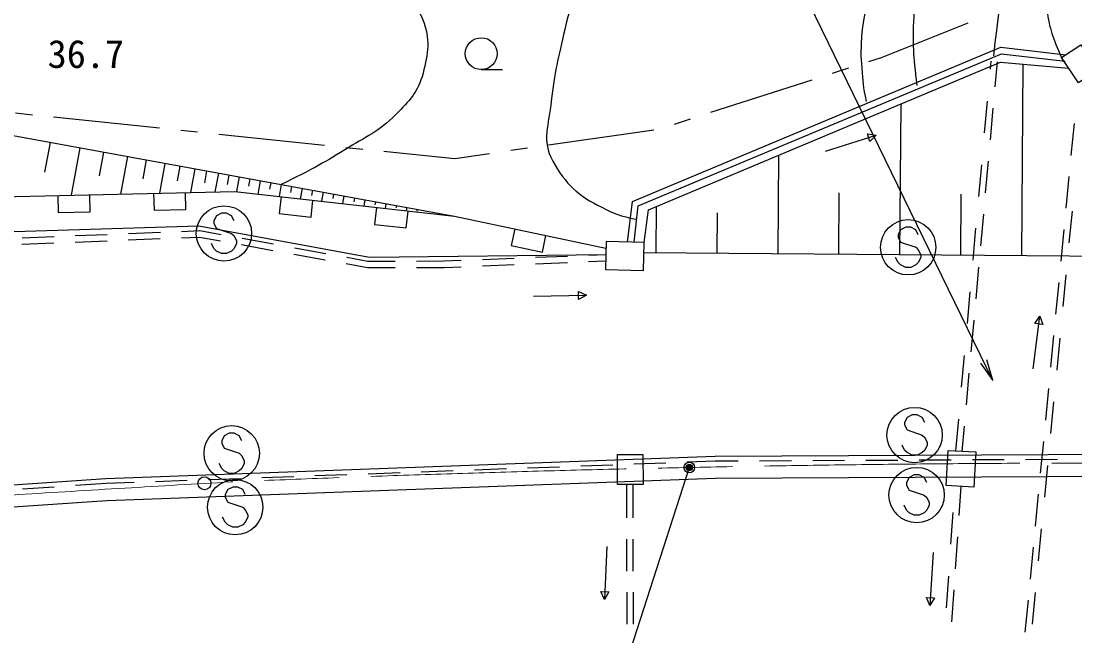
# Model space of a CAD drawing. Units: millimetres, scale not verified. Extents: x 40000 to 680000, y 20000 to 380000.
# Drawn here: x 297659 to 347171, y 288543 to 317431 of the extents above; entities that cross this region are included whole.
import ezdxf
from ezdxf.enums import TextEntityAlignment as Align

# ---------------------------------------------------------------- set-up
doc = ezdxf.new("R2010")
doc.units = ezdxf.units.MM
doc.header["$LTSCALE"] = 1000
doc.header["$PDMODE"] = 32
doc.header["$PDSIZE"] = 500
doc.linetypes.add('CHAIN', pattern=[18.5, 12, -1.5, 3.5, -1.5])
for name, color, linetype, lineweight in [('M-BGD', 7, 'Continuous', 25), ('M-BMK', 2, 'CHAIN', 13), ('M-BMK-ROW', 30, 'Continuous', 25), ('M-STR-STR1', 1, 'Continuous', 25), ('M-STR-STRC', 7, 'Continuous', 25)]:
    doc.layers.add(name, color=color, linetype=linetype, lineweight=lineweight)
doc.styles.add('ＭＳ ゴシック', font='')
doc.styles.get('ＭＳ ゴシック').set_extended_font_data('MS Gothic')

# ---------------------------------------------------------------- blocks, each defined once
blk = doc.blocks.new('open_arrow')
at = {"color": 0, "linetype": 'Continuous', "lineweight": -2}
blk.add_lwpolyline([(7.5, 1.25), (0, 0), (7.5, -1.25)], dxfattribs=at)

msp = doc.modelspace()

# ---------------------------------------------------------------- linework, layer by layer
at = {"layer": 'M-BGD'}
for p, q in [((343425, 314334), (343533, 315520)), ((344670, 306418), (344741, 315410)), ((319279, 315149), (320279, 315149)), ((338947, 306462), (339002, 313545)), ((343200, 311844), (343335, 313338)), ((347002, 311123), (347147, 312616)), ((335457, 311312), (337839, 312071)), ((337425, 312136), (337839, 312071)), ((337538, 311778), (337425, 312136)), ((337839, 312071), (337538, 311778)), ((299021, 311733), (298765, 310329)), ((300426, 311477), (300019, 309250)), ((301539, 311273), (301335, 310160)), ((302652, 311070), (302330, 309304)), ((333223, 306507), (333259, 311133)), ((303535, 310908), (303374, 310025)), ((304418, 310747), (304162, 309347)), ((305118, 310619), (304990, 309919)), ((305818, 310491), (305615, 309381)), ((342975, 309354), (343110, 310848)), ((306373, 310389), (306272, 309834)), ((306928, 310288), (306767, 309408)), ((307420, 310198), (307340, 309758)), ((307912, 310108), (307786, 309419)), ((308404, 310018), (308341, 309674)), ((346762, 308634), (346906, 310127)), ((308896, 309928), (308782, 309306)), ((309387, 309838), (309331, 309527)), ((309879, 309749), (309778, 309194)), ((310371, 309659), (310320, 309381)), ((310863, 309569), (310774, 309081)), ((311355, 309479), (311310, 309235)), ((299388, 309235), (299406, 308435)), ((300906, 308470), (300887, 309270)), ((303886, 309340), (303905, 308541)), ((305405, 308576), (305386, 309375)), ((309880, 309182), (309790, 308387)), ((311281, 308218), (311371, 309013)), ((311847, 309389), (311770, 308968)), ((312339, 309299), (312300, 309089)), ((312830, 309209), (312766, 308855)), ((313322, 309119), (313290, 308942)), ((313814, 309029), (313762, 308742)), ((336074, 306485), (336097, 309357)), ((341808, 306440), (341831, 309302)), ((299406, 308435), (300906, 308470)), ((303905, 308541), (305405, 308576)), ((314352, 308676), (314262, 307881)), ((314306, 308939), (314280, 308796)), ((314798, 308849), (314758, 308630)), ((315290, 308760), (315270, 308650)), ((315752, 307712), (315842, 308507)), ((315781, 308670), (315754, 308517)), ((316273, 308580), (316259, 308503)), ((326932, 307024), (327134, 308560)), ((327499, 306551), (327516, 308720)), ((309790, 308387), (311281, 308218)), ((330361, 306529), (330375, 308418)), ((342749, 306864), (342884, 308358)), ((302703, 307451), (304202, 307512)), ((305201, 307552), (306063, 307587)), ((306063, 307587), (307057, 307406)), ((314262, 307881), (315752, 307712)), ((320849, 307662), (320683, 306879)), ((346522, 306146), (346666, 307639)), ((297701, 306949), (299200, 307009)), ((297707, 307249), (299206, 307310)), ((300199, 307050), (301698, 307110)), ((300205, 307350), (301704, 307411)), ((302697, 307151), (304196, 307211)), ((305195, 307252), (306042, 307286)), ((306042, 307286), (307033, 307106)), ((308041, 307228), (309517, 306960)), ((322151, 306569), (322316, 307351)), ((308017, 306927), (309493, 306659)), ((310477, 306480), (311953, 306212)), ((310501, 306781), (311977, 306513)), ((320683, 306879), (322151, 306569)), ((312937, 306034), (313928, 305854)), ((312961, 306334), (313954, 306154)), ((313954, 306154), (315241, 306156)), ((316241, 306157), (317527, 306159)), ((317527, 306159), (318331, 306192)), ((319330, 305932), (320828, 305992)), ((319331, 306232), (320829, 306293)), ((321828, 306033), (323326, 306093)), ((321829, 306333), (323327, 306393)), ((324325, 306133), (325122, 306166)), ((324326, 306434), (325130, 306466)), ((313928, 305854), (315231, 305856)), ((316231, 305857), (317534, 305859)), ((317534, 305859), (318330, 305891)), ((342524, 304374), (342659, 305868)), ((346281, 303657), (346426, 305150)), ((321727, 304503), (324227, 304550)), ((323848, 304730), (324227, 304550)), ((323855, 304355), (323848, 304730)), ((324227, 304550), (323855, 304355)), ((345204, 301095), (345528, 303574)), ((345294, 303226), (345528, 303574)), ((345528, 303574), (345666, 303178)), ((342298, 301885), (342434, 303378)), ((345666, 303178), (345294, 303226)), ((346041, 301169), (346185, 302662)), ((342073, 299395), (342208, 300889)), ((345801, 298680), (345945, 300173)), ((341875, 297212), (341983, 298399)), ((345560, 296192), (345704, 297685)), ((341566, 297240), (341577, 297240)), ((323957, 296532), (325456, 296587)), ((326455, 296623), (327954, 296678)), ((328953, 296715), (330274, 296763)), ((330274, 296763), (331353, 296769)), ((332353, 296774), (333853, 296781)), ((334853, 296787), (336353, 296794)), ((337353, 296799), (338853, 296807)), ((339853, 296812), (341353, 296820)), ((342353, 296825), (343853, 296833)), ((344853, 296838), (346353, 296846)), ((311465, 296075), (312964, 296130)), ((313963, 296166), (315462, 296221)), ((316462, 296258), (317961, 296312)), ((318960, 296349), (320459, 296404)), ((321458, 296440), (322957, 296495)), ((300216, 295619), (301650, 295716)), ((301650, 295716), (302971, 295764)), ((303970, 295801), (305469, 295855)), ((306468, 295892), (307967, 295947)), ((308967, 295983), (310466, 296038)), ((326119, 294093), (326115, 295659)), ((326419, 294093), (326415, 295660)), ((297722, 295450), (299219, 295551)), ((341738, 294194), (341833, 295560)), ((345320, 293704), (345464, 295197)), ((341566, 291700), (341669, 293196)), ((325172, 292748), (325070, 290250)), ((326124, 291593), (326121, 293093)), ((326424, 291593), (326421, 293093)), ((345080, 291215), (345224, 292708)), ((340504, 292465), (340358, 289969)), ((341394, 289206), (341497, 290702)), ((325070, 290250), (324898, 290632)), ((324898, 290632), (325273, 290617)), ((325273, 290617), (325070, 290250)), ((326130, 289093), (326127, 290593)), ((326430, 289093), (326427, 290593)), ((340358, 289969), (340193, 290355)), ((340193, 290355), (340567, 290333)), ((340567, 290333), (340358, 289969)), ((344839, 288727), (344983, 290220))]:
    msp.add_line(p, q, dxfattribs=at)
for points in [[(326156, 307045), (326381, 308958), (343684, 316200), (346746, 315851)], [(326457, 307037), (326658, 308749), (343728, 315893), (346712, 315553)], [(327134, 308560), (343673, 315508), (346877, 315214)], [(274000, 308084), (278914, 311243), (292216, 312977), (318027, 308259)], [(292732, 307405), (292579, 309076), (307696, 309429), (318027, 308259), (325138, 306754)], [(269761, 304832), (275280, 306505), (284216, 307060), (290322, 307286), (292732, 307405), (306017, 307814), (314031, 306331), (325130, 306466)], [(326919, 306556), (380912, 306135), (414900, 304621), (456951, 301157), (482548, 297959), (525819, 291311), (551555, 286390), (567031, 282721)], [(68432, 272115), (85418, 273756), (116532, 277206), (148011, 281200), (167746, 283712), (201951, 287632), (247556, 292004), (267838, 293645), (301638, 295934), (330270, 296982), (358434, 297127), (383903, 296568), (409756, 295329), (429811, 293901), (466447, 290253), (510076, 284053), (539963, 278668), (564963, 273446)], [(564734, 272421), (564731, 272422), (539763, 277638), (509909, 283016), (466321, 289210), (429722, 292855), (409694, 294281), (383866, 295518), (358425, 296077), (330292, 295932), (301693, 294885), (267916, 292598), (247649, 290958), (202061, 286587), (167872, 282670), (148143, 280159), (116656, 276164), (85526, 272711), (68531, 271070)]]:
    msp.add_lwpolyline(points, dxfattribs=at)
for points in [[(347446, 316318), (348235, 315137), (347332, 314533), (346542, 315715)], [(325147, 307073), (325111, 305758), (326896, 305709), (326932, 307024)], [(341210, 297260), (342512, 297186), (342418, 295530), (341115, 295604)], [(325678, 297063), (326878, 297065), (326880, 295660), (325679, 295659)]]:
    msp.add_lwpolyline(points, close=True, dxfattribs=at)
msp.add_circle((319279, 315899), 750, dxfattribs=at)
for points, knots in [([(348916, 316985), (348447, 317457), (348238, 317726), (348003, 318308), (347677, 319114), (348021, 319666), (347966, 320534), (347878, 321906), (347851, 322690), (347526, 324025), (347163, 325515), (346767, 326300), (346110, 327686), (345568, 328829), (345261, 329480), (344535, 330517), (343747, 331644), (343171, 332173), (342258, 333202), (341318, 334261), (340825, 334893), (339781, 335851), (338573, 336960), (337858, 337562), (336457, 338414), (334829, 339404), (333771, 339722), (331946, 340271), (329120, 341122), (327439, 341216), (324545, 341794), (322454, 342211), (321284, 342455), (319183, 342823), (318612, 342923), (318288, 342963), (317713, 343036), (317467, 343068), (317330, 343127), (317083, 343107), (313802, 342843), (311909, 342730), (308767, 341747), (307457, 341338), (306726, 341093), (305449, 340590), (295908, 336837), (290456, 334928), (281266, 330383), (272786, 326189), (268040, 323717), (260224, 318387), (258986, 317542), (258538, 317274), (257078, 316190)], [0, 0, 0, 0, 1, 1, 1, 2, 2, 2, 3, 3, 3, 4, 4, 4, 5, 5, 5, 6, 6, 6, 7, 7, 7, 8, 8, 8, 9, 9, 9, 10, 10, 10, 11, 11, 11, 12, 12, 12, 13, 13, 13, 14, 14, 14, 15, 15, 15, 16, 16, 16, 17, 17, 17, 18, 18, 18, 18]), ([(258298, 315118), (264851, 319891), (266974, 321737), (273291, 324568), (277231, 326334), (279698, 326679), (283668, 328375), (293732, 332673), (298991, 335969), (309199, 339913), (310718, 340500), (311642, 340664), (313259, 340859), (317542, 341375), (320033, 340974), (324287, 340256), (329535, 339370), (332851, 339279), (337382, 336486), (339068, 335447), (339730, 334467), (341072, 333010), (341604, 332433), (341871, 332080), (342329, 331442), (343413, 329933), (344011, 329044), (344700, 327318), (345189, 326090), (344969, 325272), (345199, 323971), (345457, 322518), (345794, 321732), (345920, 320262), (345997, 319360), (345730, 318842), (345852, 317944), (345974, 317041), (346136, 316665), (346542, 315715)], [0, 0, 0, 0, 1, 1, 1, 2, 2, 2, 3, 3, 3, 4, 4, 4, 5, 5, 5, 6, 6, 6, 7, 7, 7, 8, 8, 8, 9, 9, 9, 10, 10, 10, 11, 11, 11, 12, 12, 12, 13, 13, 13, 13]), ([(259952, 313698), (262553, 315953), (263285, 316617), (265570, 318295), (267410, 319646), (268421, 320448), (270404, 321577), (273178, 323158), (274904, 323737), (277910, 324814), (280049, 325579), (281345, 325684), (283553, 326219), (286977, 327050), (288976, 327217), (292331, 328292), (297418, 329923), (300043, 331457), (304921, 333635), (309123, 335512), (311143, 337414), (315565, 338687), (317161, 339146), (318146, 338947), (319806, 338974), (323223, 339032), (325137, 338695), (328525, 338248), (330942, 337929), (332411, 337946), (334625, 336924), (337532, 335583), (338387, 333587), (340341, 331052), (341441, 329624), (342020, 328756), (342701, 327087), (343257, 325725), (343329, 324872), (343564, 323419), (344039, 320477), (343725, 319213), (343343, 315792)], [0, 0, 0, 0, 1, 1, 1, 2, 2, 2, 3, 3, 3, 4, 4, 4, 5, 5, 5, 6, 6, 6, 7, 7, 7, 8, 8, 8, 9, 9, 9, 10, 10, 10, 11, 11, 11, 12, 12, 12, 13, 13, 13, 14, 14, 14, 14]), ([(261214, 312557), (265142, 315927), (266613, 317224), (270652, 319254), (274511, 321193), (277018, 321464), (281126, 322794), (288678, 325238), (293184, 325808), (300547, 328771), (306955, 331349), (309631, 334810), (316151, 337090), (317422, 337535), (318198, 337605), (319539, 337729), (321025, 337867), (321874, 337828), (323360, 337682), (327566, 337268), (330175, 337367), (333951, 335469), (336121, 334379), (336940, 333039), (338298, 331027), (339243, 329626), (339684, 328742), (340154, 327119), (340713, 325188), (340616, 323987), (340469, 321982), (340341, 320248), (339673, 319354), (339595, 317617), (339538, 316364), (339564, 315854), (339744, 314411)], [0, 0, 0, 0, 1, 1, 1, 2, 2, 2, 3, 3, 3, 4, 4, 4, 5, 5, 5, 6, 6, 6, 7, 7, 7, 8, 8, 8, 9, 9, 9, 10, 10, 10, 11, 11, 11, 12, 12, 12, 12]), ([(262393, 311521), (264210, 313293), (264938, 313842), (266742, 315102), (269999, 317377), (272260, 317983), (276013, 319288), (282684, 321608), (286899, 321280), (293584, 323560), (296602, 324589), (298320, 325137), (301188, 326530), (307598, 329645), (310567, 332781), (317324, 335045), (319818, 335881), (321400, 335803), (324029, 335693), (326453, 335593), (327832, 335464), (330186, 334873), (332646, 334256), (334215, 333937), (336144, 332289), (337230, 331362), (337392, 330402), (337819, 329040), (338459, 327000), (338471, 325746), (338483, 323608), (338503, 320288), (336843, 318518), (337156, 315213), (337214, 314603), (337207, 314343), (337364, 313659)], [0, 0, 0, 0, 1, 1, 1, 2, 2, 2, 3, 3, 3, 4, 4, 4, 5, 5, 5, 6, 6, 6, 7, 7, 7, 8, 8, 8, 9, 9, 9, 10, 10, 10, 11, 11, 11, 12, 12, 12, 12]), ([(265290, 309107), (266370, 310178), (266742, 310470), (267716, 311294), (270426, 313586), (272035, 314903), (275295, 316308), (283145, 319691), (288438, 318739), (296632, 321176), (299243, 321953), (300782, 322221), (303255, 323364), (307891, 325507), (310090, 327589), (314894, 329324), (316411, 329872), (317334, 330283), (318940, 330144), (320133, 330041), (320826, 329913), (321920, 329426), (322790, 329039), (323329, 328788), (323934, 328052), (324727, 327086), (325209, 326443), (325399, 325208), (325902, 321942), (323920, 320264), (323204, 317038), (322914, 315729), (322702, 314999), (322570, 313666), (322461, 312572), (322100, 311812), (322636, 310852), (323239, 309772), (323833, 309229), (324942, 308680), (325534, 308387), (325822, 308269), (326537, 308118)], [0, 0, 0, 0, 1, 1, 1, 2, 2, 2, 3, 3, 3, 4, 4, 4, 5, 5, 5, 6, 6, 6, 7, 7, 7, 8, 8, 8, 9, 9, 9, 10, 10, 10, 11, 11, 11, 12, 12, 12, 13, 13, 13, 14, 14, 14, 14]), ([(267884, 306626), (271552, 309093), (272567, 309859), (275760, 311606), (277440, 312526), (278378, 313054), (280120, 313852), (283019, 315179), (284748, 315708), (287822, 316556), (289437, 317002), (290384, 317077), (292008, 317488), (292266, 317553), (292408, 317602), (292666, 317669), (296258, 318599), (298313, 318941), (301948, 319685), (303997, 320105), (305127, 320554), (307217, 320640), (309219, 320722), (310397, 320943), (312344, 320468), (313474, 320192), (314168, 320010), (315075, 319282), (315776, 318720), (316193, 318332), (316528, 317497), (316894, 316583), (316795, 315928), (316543, 314976), (316312, 314101), (315903, 313686), (315267, 313042), (314469, 312233), (313838, 311990), (312875, 311386), (311745, 310678), (311318, 310473), (309879, 309749)], [0, 0, 0, 0, 1, 1, 1, 2, 2, 2, 3, 3, 3, 4, 4, 4, 5, 5, 5, 6, 6, 6, 7, 7, 7, 8, 8, 8, 9, 9, 9, 10, 10, 10, 11, 11, 11, 12, 12, 12, 13, 13, 13, 14, 14, 14, 14])]:
    msp.add_open_spline(points, degree=3, knots=knots, dxfattribs=at)
at = {"layer": 'M-BMK'}
for centre, radius, start, end in [((349447, -693117), 989785, 77.43031, 92.42715), ((431811, -1869667), 2169010, 93.28476, 97.51666)]:
    msp.add_arc(centre, radius, start, end, dxfattribs=at)
at = {"layer": 'M-BMK-ROW'}
for p, q in [((338090, 315725), (342152, 317347)), ((337493, 315533), (338090, 315725)), ((335780, 314982), (336541, 315227)), ((330068, 313144), (334828, 314675)), ((297400, 313115), (298196, 313032)), ((299190, 312928), (304164, 312410)), ((328355, 312593), (329116, 312838)), ((305158, 312306), (305954, 312223)), ((306948, 312120), (311921, 311601)), ((322444, 311615), (327393, 312328)), ((312916, 311497), (313712, 311414)), ((320663, 311358), (321455, 311472)), ((314706, 311311), (315138, 311266)), ((315138, 311266), (318034, 310979)), ((318034, 310979), (319673, 311216))]:
    msp.add_line(p, q, dxfattribs=at)
at = {"layer": 'M-STR-STR1'}
for p, q in [((343200, 315166), (343234, 315548)), ((342929, 312178), (343064, 313672)), ((342659, 309190), (342794, 310684)), ((346906, 307007), (347051, 308500)), ((342388, 306203), (342523, 307696)), ((346618, 304021), (346762, 305514)), ((342118, 303215), (342253, 304709)), ((346329, 301035), (346474, 302528)), ((341847, 300227), (341982, 301721)), ((346041, 298049), (346185, 299542)), ((341577, 297239), (341712, 298733)), ((345753, 295063), (345897, 296556)), ((341345, 292848), (341448, 294345)), ((345464, 292077), (345608, 293570)), ((341138, 289855), (341241, 291352)), ((345176, 289091), (345320, 290584))]:
    msp.add_line(p, q, dxfattribs=at)
at = {"layer": 'M-STR-STRC'}
for p, q in [((306836, 308281), (306718, 308044)), ((306718, 308044), (306718, 307926)), ((307072, 308399), (306836, 308281)), ((307309, 308399), (307072, 308399)), ((307545, 308281), (307309, 308399)), ((307663, 308044), (307545, 308281)), ((306718, 307926), (306836, 307690)), ((306836, 307690), (307545, 307453)), ((338984, 307628), (338866, 307392)), ((339220, 307746), (338984, 307628)), ((339457, 307746), (339220, 307746)), ((339693, 307628), (339457, 307746)), ((339811, 307392), (339693, 307628)), ((306718, 306744), (306600, 306981)), ((307545, 307453), (307663, 307335)), ((307663, 307335), (307782, 307099)), ((307782, 306981), (307663, 306744)), ((307782, 307099), (307782, 306981)), ((338866, 307392), (338866, 307274)), ((338866, 307274), (338984, 307037)), ((338984, 307037), (339693, 306801)), ((306836, 306626), (306718, 306744)), ((307072, 306508), (306836, 306626)), ((307309, 306508), (307072, 306508)), ((307545, 306626), (307309, 306508)), ((307663, 306744), (307545, 306626)), ((339693, 306801), (339811, 306683)), ((339811, 306683), (339929, 306446)), ((338866, 306092), (338748, 306328)), ((338984, 305974), (338866, 306092)), ((339811, 306092), (339693, 305974)), ((339929, 306328), (339811, 306092)), ((339929, 306446), (339929, 306328)), ((339220, 305856), (338984, 305974)), ((339457, 305856), (339220, 305856)), ((339693, 305974), (339457, 305856)), ((339286, 298810), (339168, 298574)), ((339168, 298574), (339168, 298456)), ((339523, 298928), (339286, 298810)), ((339759, 298928), (339523, 298928)), ((339995, 298810), (339759, 298928)), ((340114, 298574), (339995, 298810)), ((307439, 298069), (307202, 297951)), ((307675, 298069), (307439, 298069)), ((307911, 297951), (307675, 298069)), ((339168, 298456), (339286, 298219)), ((339286, 298219), (339995, 297983)), ((307202, 297951), (307084, 297715)), ((307084, 297715), (307084, 297596)), ((307084, 297596), (307202, 297360)), ((308030, 297715), (307911, 297951)), ((339995, 297983), (340114, 297865)), ((340114, 297865), (340232, 297628)), ((340232, 297628), (340232, 297510)), ((307202, 297360), (307911, 297124)), ((307911, 297124), (308030, 297005)), ((339168, 297274), (339050, 297510)), ((339286, 297156), (339168, 297274)), ((339523, 297038), (339286, 297156)), ((339995, 297156), (339759, 297038)), ((340114, 297274), (339995, 297156)), ((340232, 297510), (340114, 297274)), ((307084, 296415), (306966, 296651)), ((308030, 297005), (308148, 296769)), ((308148, 296651), (308030, 296415)), ((308148, 296769), (308148, 296651)), ((339759, 297038), (339523, 297038)), ((307202, 296296), (307084, 296415)), ((307439, 296178), (307202, 296296)), ((307675, 296178), (307439, 296178)), ((307911, 296296), (307675, 296178)), ((308030, 296415), (307911, 296296)), ((329053, 296457), (318499, 263864)), ((339615, 296105), (339379, 295987)), ((339852, 296105), (339615, 296105)), ((340088, 295987), (339852, 296105)), ((339379, 295987), (339261, 295750)), ((339261, 295750), (339261, 295632)), ((339261, 295632), (339379, 295396)), ((340206, 295750), (340088, 295987)), ((307366, 295419), (307247, 295182)), ((307247, 295182), (307247, 295064)), ((307602, 295537), (307366, 295419)), ((307838, 295537), (307602, 295537)), ((308075, 295419), (307838, 295537)), ((308193, 295182), (308075, 295419)), ((339379, 295396), (340088, 295160)), ((340088, 295160), (340206, 295041)), ((307247, 295064), (307366, 294828)), ((307366, 294828), (308075, 294592)), ((339261, 294450), (339143, 294687)), ((340206, 295041), (340325, 294805)), ((340325, 294687), (340206, 294450)), ((340325, 294805), (340325, 294687)), ((307247, 293882), (307129, 294119)), ((308075, 294592), (308193, 294473)), ((308193, 294473), (308311, 294237)), ((308311, 294119), (308193, 293882)), ((308311, 294237), (308311, 294119)), ((339379, 294332), (339261, 294450)), ((339615, 294214), (339379, 294332)), ((339852, 294214), (339615, 294214)), ((340088, 294332), (339852, 294214)), ((340206, 294450), (340088, 294332)), ((307366, 293764), (307247, 293882)), ((307602, 293646), (307366, 293764)), ((307838, 293646), (307602, 293646)), ((308075, 293764), (307838, 293646)), ((308193, 293882), (308075, 293764))]:
    msp.add_line(p, q, dxfattribs=at)
msp.add_lwpolyline([(343320, 300539), (331120, 325599), (309870, 325599)], dxfattribs=at)
for centre, radius in [((307191, 307453), 1300), ((339338, 306801), 1300), ((339641, 297983), 1300), ((307557, 297124), 1300), ((329053, 296457), 150), ((329053, 296457), 120), ((329053, 296457), 90), ((329053, 296457), 60), ((329053, 296457), 30), ((339734, 295160), 1300), ((306274, 295714), 305), ((307720, 294592), 1300)]:
    msp.add_circle(centre, radius, dxfattribs=at)
msp.add_point((329053, 296457), dxfattribs=at)

# ---------------------------------------------------------------- block references
at = {"layer": 'M-STR-STRC', "xscale": 133, "yscale": 133, "rotation": 116}
msp.add_blockref('open_arrow', (343320, 300539), dxfattribs=at)

# ---------------------------------------------------------------- texts
at = {"layer": 'M-BGD', "style": 'ＭＳ ゴシック'}
msp.add_text('36.7', height=1320, dxfattribs=at).set_placement((298907, 314832), align=Align.BOTTOM_LEFT)

doc.saveas('drawing.dxf')
